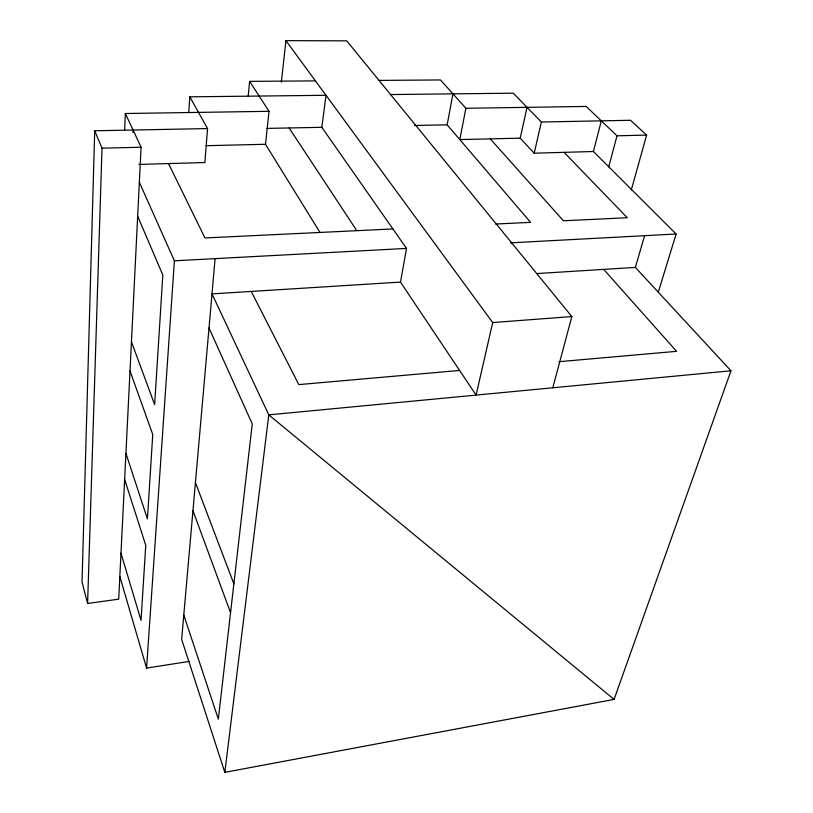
<?xml version="1.0" encoding="UTF-8"?>
<svg xmlns="http://www.w3.org/2000/svg" width="813" height="813" viewBox="0 0 813 813"><rect width="100%" height="100%" fill="white"/><g stroke="black" fill="none" stroke-linecap="round" stroke-linejoin="round"><path stroke-width="1.22" d="M138.881 164.419L204.856 162.539L207.549 128.576L94.704 130.781L82.032 582.118L87.601 603.47L118.708 599.161L141.086 147.244L125.344 113.515L269.012 111.31L265.505 144.277L319.987 232.457M87.601 603.47L102.011 148.179L94.704 130.781M124.653 130.009L125.344 113.515M132.936 132.499L133.047 130.029M189.236 661.396L146.574 668.103L174.389 260.81L139.348 182.275M188.758 112.021L189.825 96.838L326.013 95.294L321.826 127.316L406.53 248.412L400.494 282.101L476.093 395.098L492.688 322.548L285.932 40.65L346.724 40.843L571.844 316.572L552.81 387.781M215.099 258.636L181.655 639.333L224.825 772.35L614.079 699.404L730.968 370.789L635.36 267.406L536.61 273.585M248.168 96.513L249.632 81.371L315.444 80.883M281.359 82.103L285.932 40.65M224.825 772.35L268.788 414.874L212.01 293.889L400.494 282.101M495.584 224.032L530.594 222.356L447.15 124.826L452.953 93.861M379.021 80.406L440.483 79.948L465.89 108.281L459.792 139.602L520.208 138.149L534.202 153.19L593.429 151.513L676.121 234.002L658.286 292.213M520.208 138.149L527.048 107.336M534.202 153.19L541.367 122.021L513.247 93.18L390.586 94.562M593.429 151.513L601.305 120.852M608.764 166.807L617.006 135.801L586.173 106.432L465.89 108.281M631.274 190.049L646.62 135.09L630.522 120.273L541.367 122.021M635.36 267.406L644.618 235.679M730.968 370.789L268.788 414.874L614.079 699.404M459.599 370.443L298.808 384.61L251.237 291.44M558.978 361.694L676.579 351.328L603.673 269.388M492.688 322.548L571.844 316.572M174.389 260.81L406.53 248.412M510.716 242.843L676.121 234.002M392.923 228.951L204.967 237.965L168.515 163.576M102.011 148.179L141.086 147.244M206.116 145.7L265.505 144.277M617.006 135.801L646.62 135.09M266.938 128.403L321.826 127.316M414.467 125.476L447.15 124.826M564.07 152.346L627.26 217.721L563.409 220.78L490.259 138.871M289.123 127.966L356.816 230.689M249.632 81.371L269.012 111.31M189.825 96.838L207.549 128.576M209.012 327.974L252.254 423.919L218.331 719.088L183.789 615.085M137.671 216.207L162.824 275.048L154.643 404.64L131.452 341.856M195.425 482.597L233.87 583.866M192.955 510.706L230.557 612.687M130.009 370.972L152.753 434.528L147.427 518.887L125.924 453.42M124.633 479.396L145.761 545.36L141.025 620.349L120.985 553.155M119.836 576.458L146.574 668.103"/></g></svg>
